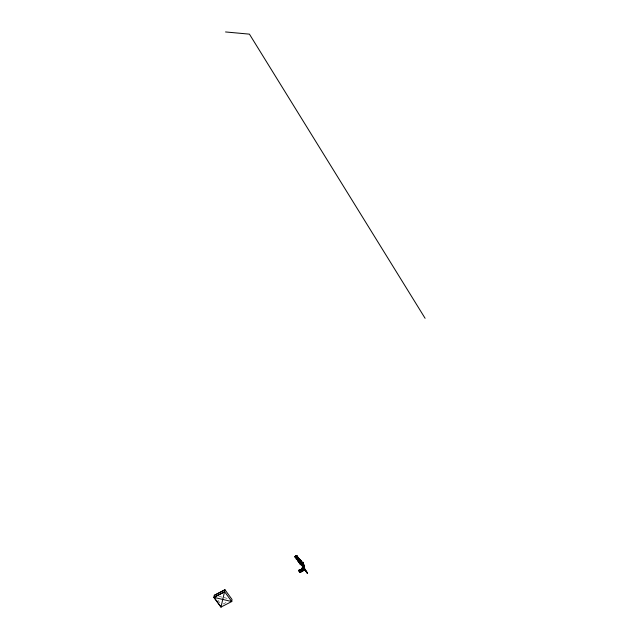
<?xml version="1.0" encoding="UTF-8"?>
<svg xmlns="http://www.w3.org/2000/svg" width="639" height="639" viewBox="0 0 639 639"><rect width="100%" height="100%" fill="white"/><g stroke="black" fill="none" stroke-linecap="round" stroke-linejoin="round"><path stroke-width="0.48" stroke-dasharray="3.19 2.4" d="M223.155 604.015L227.947 601.595M218.746 596.347L222.268 597.201M224.073 597.593L227.596 598.447M217.843 600.125L220.183 603.32"/><path stroke-width="0.96" d="M307.575 573.023L297.486 558.574L297.934 558.214L298.046 559.213M304.603 569.732L305.059 569.117M305.61 569.9L305.226 570.092M304.276 568.327L304.06 565.499L302.982 563.949M304.324 565.363L304.252 568.319M304.132 568.55L304.372 565.379L301.089 560.683L296.113 555.499L295.01 556.529L296.416 559.341L298.213 558.414L298.197 557.663M304.643 569.788L304.867 569.597M303.405 567.504L307.295 573.071M302.798 563.894L303.405 562.911L302.734 562.983L302.87 564.453L301.808 562.112L302.319 563.215L302.974 562.863M303.916 568.414L303.98 567.704M302.535 568.854C303.03 569.676 302.239 570.97 302.574 568.758L302.295 568.359L303.661 568.047M303.11 567.432L302.606 566.466M302.982 566.266L303.597 567.025L303.142 567.64L303.213 567.216M302.87 564.453L301.808 562.112M303.381 563.59L302.415 563.342L302.998 563.039L302.934 562.232L302.319 563.215M302.99 569.621L303.054 569.109M303.11 564.333L303.317 562.783M302.543 569.389L302.295 568.359M302.415 563.342L302.934 562.232M300.897 560.802L298.181 558.119M298.197 558.063L297.47 558.398L297.343 560.028L300.618 564.748L301.089 560.683L296.129 555.523L295.689 556.186L296.2 556.92M301.552 563.806L296.113 555.499L296.808 555.611L296.145 556.034M300.154 561.298L299.715 561.505M299.907 569.581C301.368 570.371 296.32 569.373 300.09 572.464L304.883 569.732L300.09 572.464M297.614 559.892L297.67 558.686M297.934 558.198L297.478 558.614M296.456 558.949L297.718 559.381M296.847 556.984L297.486 556.577L296.808 556.928M296.728 556.329L296.768 555.555L294.978 556.481L294.938 557.232L296.736 556.313L296.736 555.587M297.151 558.941L296.72 559.013M296.129 555.954L296.113 555.499M296.416 559.341L296.448 558.582M301.416 570.659L301.241 570.635M231.741 601.547L232.013 599.454L224.992 589.773L214.265 595.308L213.913 597.377L220.99 607.05L231.741 601.547L224.64 591.802L213.873 597.353L220.99 607.026M221.03 606.954L224.992 589.773L214.329 595.34M307.271 572.943L303.972 568.247M302.766 562.711L302.998 562.967M301.344 570.595L300.849 569.82L301.544 569.661M425.103 318.302L249.434 34.147L225.527 31.95M213.897 597.361L224.648 591.842M213.937 597.361L231.677 601.531M295.689 556.186L295.01 556.529L295.985 557.887M296.408 557.208L295.697 557.504L294.978 556.481M296.72 558.973L297.159 558.742L307.247 573.191M301.089 560.683L300.618 564.748L297.343 560.028L300.937 564.58M300.969 562.256L300.042 561.338L300.953 562.647M301.249 562.4L301.217 563.175M300.618 562.887L301.073 562.584M301.033 563.574L300.594 563.822L300.961 564.349L301.624 563.39M301.352 563.933L297.47 558.398M302.59 566.697L303.038 566.434M303.589 567.216L301.736 568.143L302.487 569.237M298.701 570.483L299.899 569.876M302.287 568.654L303.485 568.047L305.162 570.363M300.186 569.972L302.574 568.758M298.98 570.883L303.765 568.438M304.611 569.541L305.091 569.405M301.225 569.796C301.943 570.268 300.649 571.442 301.225 570.148M302.822 563.119L303.405 562.911M296.863 556.593L297.526 556.633M297.654 558.989L301.288 564.181M300.921 563.973L301.344 564.149M295.937 555.626L300.953 560.77M297.135 556.944L295.881 555.658L296.76 556.968M298.717 570.188L300.106 572.169M296.768 555.555L298.213 557.695M297.51 558.039L301.608 563.782M302.007 564.293L302.319 564.74M298.229 559.285L301.241 563.59M295.713 556.098L296.44 557.136M303.413 567.312L304.875 569.405M297.351 558.853L300.689 563.566M300.729 563.718L301.137 564.237M300.769 560.85L298.221 558.286L300.761 560.866"/></g></svg>
